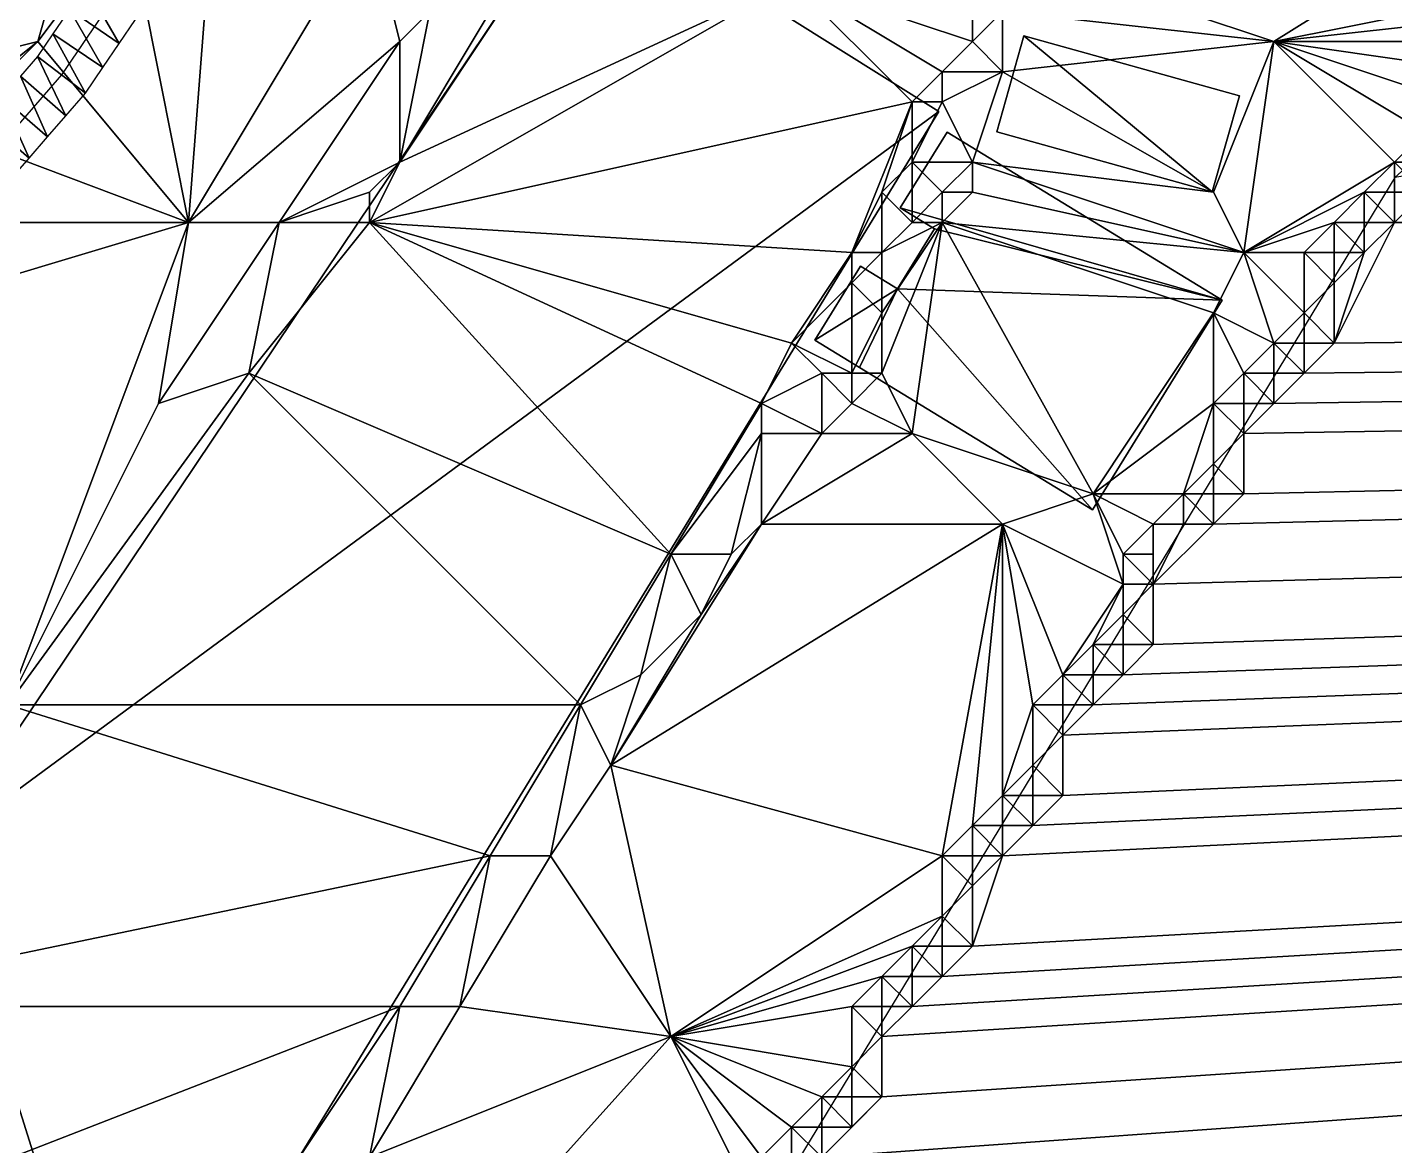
# Model space of a CAD drawing. Header units: metres. Extents: x -1103 to 901, y -902 to 905.
# Drawn here: x -632.7 to -542, y -255.2 to -181.1 of the extents above; entities that cross this region are included whole.
import ezdxf

# ---------------------------------------------------------------- set-up
doc = ezdxf.new("R2010")
doc.units = ezdxf.units.M
for name, color, linetype in [('OSM_BUILDING_FOOTPRINTS', 7, 'CONTINUOUS'), ('OSM_BUILDING_ROOFS', 1, 'CONTINUOUS'), ('OSM_BUILDING_WALLS', 8, 'CONTINUOUS'), ('OSM_ROAD_AXES', 2, 'CONTINUOUS'), ('OSM_ROAD_SURFACE', 9, 'CONTINUOUS'), ('OSM_TERRAIN', 3, 'CONTINUOUS'), ('OSM_WATER_OUTLINES', 4, 'CONTINUOUS'), ('OSM_WATER_SURFACE', 5, 'CONTINUOUS')]:
    doc.layers.add(name, color=color, linetype=linetype)

msp = doc.modelspace()

# ---------------------------------------------------------------- linework, layer by layer
at = {"layer": 'OSM_BUILDING_FOOTPRINTS'}
for points in [[(-595.871, -171.838, 5.774), (-572.227, -186.635, 5.774), (-626.289, -274.952, 5.774), (-651.779, -254.173, 5.774), (-641.069, -234.101, 5.774), (-638.67, -235.549, 5.774), (-595.871, -171.838, 5.774)], [(-566.59, -181.625, 3.567), (-568.38, -187.995, 3.567), (-554.088, -191.965, 3.567), (-552.286, -185.595, 3.567), (-566.59, -181.625, 3.567)], [(-571.685, -188.017, 2.968), (-553.436, -199.153, 2.968), (-562.024, -213.054, 2.968), (-577.488, -203.621, 2.968), (-580.462, -201.808, 2.968), (-577.433, -196.897, 2.968), (-574.968, -198.401, 2.968), (-572.514, -194.431, 2.968), (-574.802, -193.038, 2.968), (-571.685, -188.017, 2.968)]]:
    msp.add_polyline3d(points, close=True, dxfattribs=at)
at = {"layer": 'OSM_BUILDING_ROOFS'}
for points in [[(-572.227, -186.635, 10.974), (-595.871, -171.838, 10.974), (-638.67, -235.549, 10.974)], [(-554.088, -191.965, 8.767), (-566.59, -181.625, 8.767), (-568.38, -187.995, 8.767)], [(-554.088, -191.965, 8.767), (-552.286, -185.595, 8.767), (-566.59, -181.625, 8.767)], [(-638.67, -235.549, 10.974), (-626.289, -274.952, 10.974), (-572.227, -186.635, 10.974)], [(-553.436, -199.153, 22.968), (-571.685, -188.017, 22.968), (-574.802, -193.038, 22.968)], [(-553.436, -199.153, 22.968), (-574.802, -193.038, 22.968), (-572.514, -194.431, 22.968)], [(-553.436, -199.153, 22.968), (-572.514, -194.431, 22.968), (-574.968, -198.401, 22.968)], [(-574.968, -198.401, 22.968), (-577.433, -196.897, 22.968), (-580.462, -201.808, 22.968)], [(-574.968, -198.401, 22.968), (-580.462, -201.808, 22.968), (-577.488, -203.621, 22.968)], [(-574.968, -198.401, 22.968), (-577.488, -203.621, 22.968), (-562.024, -213.054, 22.968)], [(-574.968, -198.401, 22.968), (-562.024, -213.054, 22.968), (-553.436, -199.153, 22.968)], [(-638.67, -235.549, 10.974), (-651.779, -254.173, 10.974), (-626.289, -274.952, 10.974)]]:
    msp.add_3dface(points, dxfattribs=at)
at = {"layer": 'OSM_BUILDING_WALLS'}
for points in [[(-595.871, -171.838, 5.774), (-638.67, -235.549, 5.774), (-638.67, -235.549, 10.974)], [(-595.871, -171.838, 5.774), (-638.67, -235.549, 10.974), (-595.871, -171.838, 10.974)], [(-572.227, -186.635, 5.774), (-595.871, -171.838, 5.774), (-595.871, -171.838, 10.974)], [(-572.227, -186.635, 5.774), (-595.871, -171.838, 10.974), (-572.227, -186.635, 10.974)], [(-566.59, -181.625, 3.567), (-568.38, -187.995, 3.567), (-568.38, -187.995, 8.767)], [(-566.59, -181.625, 3.567), (-568.38, -187.995, 8.767), (-566.59, -181.625, 8.767)], [(-552.286, -185.595, 3.567), (-566.59, -181.625, 3.567), (-566.59, -181.625, 8.767)], [(-552.286, -185.595, 3.567), (-566.59, -181.625, 8.767), (-552.286, -185.595, 8.767)], [(-554.088, -191.965, 3.567), (-552.286, -185.595, 3.567), (-552.286, -185.595, 8.767)], [(-554.088, -191.965, 3.567), (-552.286, -185.595, 8.767), (-554.088, -191.965, 8.767)], [(-626.289, -274.952, 5.774), (-572.227, -186.635, 5.774), (-572.227, -186.635, 10.974)], [(-626.289, -274.952, 5.774), (-572.227, -186.635, 10.974), (-626.289, -274.952, 10.974)], [(-571.685, -188.017, 2.968), (-574.802, -193.038, 2.968), (-574.802, -193.038, 22.968)], [(-571.685, -188.017, 2.968), (-574.802, -193.038, 22.968), (-571.685, -188.017, 22.968)], [(-553.436, -199.153, 2.968), (-571.685, -188.017, 2.968), (-571.685, -188.017, 22.968)], [(-553.436, -199.153, 2.968), (-571.685, -188.017, 22.968), (-553.436, -199.153, 22.968)], [(-568.38, -187.995, 3.567), (-554.088, -191.965, 3.567), (-554.088, -191.965, 8.767)], [(-568.38, -187.995, 3.567), (-554.088, -191.965, 8.767), (-568.38, -187.995, 8.767)], [(-574.802, -193.038, 2.968), (-572.514, -194.431, 2.968), (-572.514, -194.431, 22.968)], [(-574.802, -193.038, 2.968), (-572.514, -194.431, 22.968), (-574.802, -193.038, 22.968)], [(-572.514, -194.431, 2.968), (-574.968, -198.401, 2.968), (-574.968, -198.401, 22.968)], [(-572.514, -194.431, 2.968), (-574.968, -198.401, 22.968), (-572.514, -194.431, 22.968)], [(-577.433, -196.897, 2.968), (-580.462, -201.808, 2.968), (-580.462, -201.808, 22.968)], [(-577.433, -196.897, 2.968), (-580.462, -201.808, 22.968), (-577.433, -196.897, 22.968)], [(-574.968, -198.401, 2.968), (-577.433, -196.897, 2.968), (-577.433, -196.897, 22.968)], [(-574.968, -198.401, 2.968), (-577.433, -196.897, 22.968), (-574.968, -198.401, 22.968)], [(-562.024, -213.054, 2.968), (-553.436, -199.153, 2.968), (-553.436, -199.153, 22.968)], [(-562.024, -213.054, 2.968), (-553.436, -199.153, 22.968), (-562.024, -213.054, 22.968)], [(-580.462, -201.808, 2.968), (-577.488, -203.621, 2.968), (-577.488, -203.621, 22.968)], [(-580.462, -201.808, 2.968), (-577.488, -203.621, 22.968), (-580.462, -201.808, 22.968)], [(-577.488, -203.621, 2.968), (-562.024, -213.054, 2.968), (-562.024, -213.054, 22.968)], [(-577.488, -203.621, 2.968), (-562.024, -213.054, 22.968), (-577.488, -203.621, 22.968)], [(-651.779, -254.173, 5.774), (-626.289, -274.952, 5.774), (-626.289, -274.952, 10.974)], [(-651.779, -254.173, 5.774), (-626.289, -274.952, 10.974), (-651.779, -254.173, 10.974)]]:
    msp.add_3dface(points, dxfattribs=at)
at = {"layer": 'OSM_ROAD_AXES'}
msp.add_polyline3d([(-620.454, -163.057, 12.954), (-623.914, -174.625, 12.072), (-630.436, -184.202, 11.437), (-646.297, -202.461, 10.625), (-667.94, -229.556, 9.431), (-679.502, -239.863, 9.468), (-678.021, -247.892, 9.695), (-669.222, -253.886, 9.477), (-667.863, -253.93, 9.424), (-665.784, -252.459, 9.32), (-660.435, -248.179, 9.245), (-653.194, -252.005, 8.949), (-650.597, -257.977, 8.786), (-648.894, -261.582, 8.94), (-647.7, -267.919, 9.143), (-649.701, -277.043, 9.339), (-667.342, -318.946, 9.094)], dxfattribs=at)
at = {"layer": 'OSM_ROAD_SURFACE'}
for points in [[(-628.828, -178.288, 11.837), (-629.915, -179.884, 11.744), (-626.609, -182.136, 11.605)], [(-628.828, -178.288, 11.837), (-626.609, -182.136, 11.605), (-625.522, -180.539, 11.699)], [(-629.915, -179.884, 11.744), (-631.002, -181.48, 11.65), (-627.696, -183.732, 11.511)], [(-629.915, -179.884, 11.744), (-627.696, -183.732, 11.511), (-626.609, -182.136, 11.605)], [(-631.002, -181.48, 11.65), (-632.021, -182.983, 11.563), (-628.85, -185.421, 11.412)], [(-631.002, -181.48, 11.65), (-628.85, -185.421, 11.412), (-627.696, -183.732, 11.511)], [(-632.021, -182.983, 11.563), (-633.166, -184.295, 11.491), (-630.146, -186.918, 11.329)], [(-632.021, -182.983, 11.563), (-630.146, -186.918, 11.329), (-628.85, -185.421, 11.412)], [(-633.166, -184.295, 11.491), (-634.386, -185.7, 11.414), (-631.366, -188.323, 11.252)], [(-633.166, -184.295, 11.491), (-631.366, -188.323, 11.252), (-630.146, -186.918, 11.329)], [(-634.386, -185.7, 11.414), (-635.606, -187.104, 11.337), (-632.586, -189.727, 11.174)], [(-634.386, -185.7, 11.414), (-632.586, -189.727, 11.174), (-631.366, -188.323, 11.252)], [(-635.606, -187.104, 11.337), (-633.806, -191.132, 11.112), (-632.586, -189.727, 11.174)]]:
    msp.add_3dface(points, dxfattribs=at)
at = {"layer": 'OSM_TERRAIN'}
for points in [[(-648, -186, 11.46), (-628, -168, 12.361), (-650, -174, 12.033)], [(-648, -186, 11.46), (-632, -182, 11.57), (-628, -168, 12.361)], [(-632, -182, 11.57), (-626, -174, 12.04), (-628, -168, 12.361)], [(-622, -194, 10.84), (-620, -168, 12.656), (-626, -174, 12.04)], [(-622, -194, 10.84), (-610, -174, 11.255), (-620, -168, 12.656)], [(-550, -182, 5.609), (-534, -172, 5.442), (-562, -178, 6.344)], [(-550, -182, 5.609), (-530, -178, 5.021), (-534, -172, 5.442)], [(-632, -182, 11.57), (-622, -194, 10.84), (-626, -174, 12.04)], [(-622, -194, 10.84), (-608, -182, 10.619), (-610, -174, 11.255)], [(-608, -182, 10.619), (-606, -180, 10.453), (-610, -174, 11.255)], [(-582, -178, 8.151), (-570, -182, 6.205), (-570, -176, 7.004)], [(-570, -182, 6.205), (-568, -180, 6.066), (-570, -176, 7.004)], [(-608, -190, 8.224), (-610, -194, 8.224), (-582, -178, 8.151)], [(-610, -194, 8.224), (-574, -186, 8.224), (-582, -178, 8.151)], [(-608, -190, 8.224), (-600, -178, 8.224), (-602, -180, 8.481)], [(-608, -190, 8.224), (-582, -178, 8.151), (-600, -178, 8.224)], [(-574, -186, 8.224), (-572, -184, 7.125), (-582, -178, 8.151)], [(-582, -178, 8.151), (-572, -184, 7.125), (-570, -182, 6.205)], [(-568, -180, 6.066), (-550, -182, 5.609), (-562, -178, 6.344)], [(-532, -180, 5.037), (-530, -178, 5.021), (-550, -182, 5.609)], [(-608, -182, 10.619), (-608, -190, 8.224), (-606, -180, 10.453)], [(-606, -180, 10.453), (-608, -190, 8.224), (-602, -180, 8.481)], [(-568, -184, 5.702), (-568, -180, 6.066), (-570, -182, 6.205)], [(-568, -184, 5.702), (-550, -182, 5.609), (-568, -180, 6.066)], [(-534, -182, 5.078), (-532, -180, 5.037), (-550, -182, 5.609)], [(-642, -190, 11.409), (-632, -182, 11.57), (-648, -186, 11.46)], [(-642, -190, 11.409), (-638, -188, 11.243), (-632, -182, 11.57)], [(-638, -188, 11.243), (-622, -194, 10.84), (-632, -182, 11.57)], [(-616, -194, 10.481), (-608, -182, 10.619), (-622, -194, 10.84)], [(-608, -190, 8.224), (-608, -182, 10.619), (-616, -194, 10.481)], [(-572, -184, 7.125), (-568, -184, 5.702), (-570, -182, 6.205)], [(-568, -184, 5.702), (-554, -192, 5.614), (-550, -182, 5.609)], [(-554, -192, 5.614), (-552, -196, 4.919), (-550, -182, 5.609)], [(-552, -196, 4.919), (-542, -190, 5.112), (-550, -182, 5.609)], [(-542, -190, 5.112), (-540, -188, 5.138), (-550, -182, 5.609)], [(-540, -188, 5.138), (-538, -186, 5.141), (-550, -182, 5.609)], [(-538, -186, 5.141), (-536, -184, 5.12), (-550, -182, 5.609)], [(-536, -184, 5.12), (-534, -182, 5.078), (-550, -182, 5.609)], [(-574, -186, 8.224), (-572, -186, 7.799), (-572, -184, 7.125)], [(-572, -186, 7.799), (-570, -190, 5.537), (-568, -184, 5.702)], [(-572, -186, 7.799), (-568, -184, 5.702), (-572, -184, 7.125)], [(-570, -190, 5.537), (-554, -192, 5.614), (-568, -184, 5.702)], [(-578, -196, 8.224), (-574, -186, 8.224), (-610, -194, 8.224)], [(-576, -192, 8.224), (-574, -186, 8.224), (-578, -196, 8.224)], [(-576, -192, 8.224), (-574, -190, 8.046), (-574, -186, 8.224)], [(-574, -190, 8.046), (-572, -186, 7.799), (-574, -186, 8.224)], [(-574, -190, 8.046), (-570, -190, 5.537), (-572, -186, 7.799)], [(-644, -194, 10.994), (-622, -194, 10.84), (-638, -188, 11.243)], [(-542, -190, 5.112), (-540, -190), (-540, -188, 5.138)], [(-610, -192, 8.467), (-608, -190, 8.224), (-616, -194, 10.481)], [(-610, -192, 8.467), (-610, -194, 8.224), (-608, -190, 8.224)], [(-574, -194, 6.435), (-574, -190, 8.046), (-576, -192, 8.224)], [(-574, -194, 6.435), (-572, -192, 5.881), (-574, -190, 8.046)], [(-572, -192, 5.881), (-570, -190, 5.537), (-574, -190, 8.046)], [(-572, -192, 5.881), (-570, -192, 5.095), (-570, -190, 5.537)], [(-570, -192, 5.095), (-552, -196, 4.919), (-570, -190, 5.537)], [(-552, -196, 4.919), (-554, -192, 5.614), (-570, -190, 5.537)], [(-552, -196, 4.919), (-544, -192, 5.065), (-542, -190, 5.112)], [(-544, -192, 5.065), (-542, -192), (-542, -190, 5.112)], [(-542, -192), (-540, -192), (-542, -190, 5.112)], [(-540, -192), (-540, -190), (-542, -190, 5.112)], [(-610, -194, 8.224), (-610, -192, 8.467), (-616, -194, 10.481)], [(-576, -196, 7.037), (-576, -192, 8.224), (-578, -196, 8.224)], [(-576, -196, 7.037), (-574, -194, 6.435), (-576, -192, 8.224)], [(-574, -194, 6.435), (-572, -194, 5.095), (-572, -192, 5.881)], [(-572, -194, 5.095), (-552, -196, 4.919), (-570, -192, 5.095)], [(-572, -194, 5.095), (-570, -192, 5.095), (-572, -192, 5.881)], [(-546, -194, 4.981), (-544, -192, 5.065), (-552, -196, 4.919)], [(-546, -194, 4.981), (-544, -194, 4.974), (-544, -192, 5.065)], [(-544, -194, 4.974), (-542, -194), (-544, -192, 5.065)], [(-542, -194), (-542, -192), (-544, -192, 5.065)], [(284, -194), (-540, -192), (-542, -194)], [(-542, -194), (-540, -192), (-542, -192)], [(-642, -200, 10.798), (-622, -194, 10.84), (-644, -194, 10.994)], [(-634, -226, 8.31), (-622, -194, 10.84), (-642, -200, 10.798)], [(284, -194), (-640, -392), (-636, -424)], [(-640, -392), (284, -194), (-640, -356)], [(-640, -356), (284, -194), (-638, -354)], [(-638, -354), (284, -194), (-638, -350)], [(-638, -350), (284, -194), (-636, -348)], [(-634, -442), (284, -194), (-636, -442)], [(-636, -424), (-636, -442), (284, -194)], [(-636, -348), (284, -194), (-634, -346)], [(-634, -442), (-632, -460), (284, -194)], [(-634, -346), (284, -194), (-632, -344)], [(-634, -226, 8.31), (-624, -206, 9.736), (-622, -194, 10.84)], [(284, -194), (-632, -460), (-626, -510)], [(284, -194), (-630, -338), (-632, -344)], [(-626, -334), (-630, -338), (284, -194)], [(284, -194), (-626, -510), (-624, -524)], [(-626, -334), (284, -194), (-626, -330)], [(-626, -330), (284, -194), (-624, -328)], [(-622, -542), (284, -194), (-624, -542)], [(-624, -542), (284, -194), (-624, -524)], [(-624, -328), (284, -194), (-622, -326)], [(-624, -206, 9.736), (-618, -204, 8.394), (-616, -194, 10.481)], [(-622, -194, 10.84), (-624, -206, 9.736), (-616, -194, 10.481)], [(-620, -560), (284, -194), (-622, -542)], [(-622, -326), (284, -194), (-620, -324)], [(-620, -560), (-620, -576), (284, -194)], [(-620, -576), (-618, -594), (284, -194)], [(-620, -324), (284, -194), (-618, -318)], [(-612, -628), (284, -194), (-618, -594)], [(-618, -318), (284, -194), (-614, -314)], [(-618, -204, 8.394), (-590, -216, 8.137), (-610, -194, 8.224)], [(-618, -204, 8.394), (-610, -194, 8.224), (-616, -194, 10.481)], [(284, -194), (-608, -304), (-614, -314)], [(-604, -696), (284, -194), (-612, -628)], [(-590, -216, 8.137), (-584, -206, 8.188), (-610, -194, 8.224)], [(-584, -206, 8.188), (-582, -202, 8.224), (-610, -194, 8.224)], [(-610, -194, 8.224), (-582, -202, 8.224), (-578, -196, 8.224)], [(-608, -304), (284, -194), (-606, -298)], [(-606, -298), (284, -194), (-604, -296)], [(-604, -696), (-594, -778), (284, -194)], [(-604, -296), (284, -194), (-602, -294)], [(284, -194), (-600, -288), (-602, -294)], [(-600, -288), (284, -194), (-598, -286)], [(-598, -286), (284, -194), (-596, -284)], [(284, -194), (-594, -278), (-596, -284)], [(-594, -778), (-580, -894), (284, -194)], [(-594, -278), (284, -194), (-592, -276)], [(-592, -276), (284, -194), (-590, -274)], [(284, -194), (-588, -272), (-590, -274)], [(284, -194), (-586, -266), (-588, -272)], [(284, -194), (-586, -264), (-586, -266)], [(-586, -264), (284, -194), (-582, -262)], [(-582, -262), (284, -194), (-580, -256)], [(-580, -894), (254, -620), (284, -194)], [(284, -194), (-576, -252), (-580, -256)], [(-576, -252), (284, -194), (-576, -248)], [(-576, -248), (284, -194), (-574, -246)], [(-576, -204, 5.095), (-574, -208, 4.939), (-572, -194, 5.095)], [(-576, -204, 5.095), (-572, -194, 5.095), (-576, -200, 5.283)], [(-576, -200, 5.283), (-572, -194, 5.095), (-576, -196, 7.037)], [(-576, -196, 7.037), (-572, -194, 5.095), (-574, -194, 6.435)], [(284, -194), (-572, -244), (-574, -246)], [(-574, -208, 4.939), (-562, -212, 5.095), (-572, -194, 5.095)], [(284, -194), (-570, -242), (-572, -244)], [(-572, -194, 5.095), (-562, -212, 5.095), (-554, -200, 5.095)], [(-554, -200, 5.095), (-552, -196, 4.919), (-572, -194, 5.095)], [(284, -194), (-568, -236), (-570, -242)], [(284, -194), (-566, -234), (-568, -236)], [(-566, -234), (284, -194), (-564, -232)], [(-564, -232), (284, -194), (-564, -228)], [(-564, -228), (284, -194), (-562, -226)], [(284, -194), (-560, -224), (-562, -226)], [(284, -194), (-558, -222), (-560, -224)], [(284, -194), (-558, -218), (-558, -222)], [(-558, -218), (284, -194), (-554, -214)], [(-554, -214), (284, -194), (-552, -212)], [(-552, -212), (284, -194), (-552, -208)], [(-552, -208), (284, -194), (-550, -206)], [(-548, -196, 4.887), (-546, -194, 4.981), (-552, -196, 4.919)], [(284, -194), (-548, -204), (-550, -206)], [(-548, -204), (284, -194), (-546, -202)], [(-548, -196, 4.887), (-546, -196, 4.886), (-546, -194, 4.981)], [(284, -194), (-542, -194), (-546, -202)], [(-546, -202), (-542, -194), (-544, -196)], [(-546, -196, 4.886), (-544, -196), (-546, -194, 4.981)], [(-544, -196), (-544, -194, 4.974), (-546, -194, 4.981)], [(-544, -196), (-542, -194), (-544, -194, 4.974)], [(-582, -202, 8.224), (-578, -198, 7.434), (-578, -196, 8.224)], [(-576, -200, 5.283), (-576, -196, 7.037), (-578, -198, 7.434)], [(-578, -198, 7.434), (-576, -196, 7.037), (-578, -196, 8.224)], [(-554, -200, 5.095), (-550, -202, 4.571), (-552, -196, 4.919)], [(-550, -202, 4.571), (-548, -200, 4.677), (-552, -196, 4.919)], [(-552, -196, 4.919), (-548, -200, 4.677), (-548, -196, 4.887)], [(-548, -200, 4.677), (-546, -198), (-548, -196, 4.887)], [(-546, -198), (-546, -196, 4.886), (-548, -196, 4.887)], [(-546, -202), (-544, -196), (-546, -198)], [(-546, -198), (-544, -196), (-546, -196, 4.886)], [(-582, -202, 8.224), (-578, -204, 5.162), (-578, -198, 7.434)], [(-578, -204, 5.162), (-576, -200, 5.283), (-578, -198, 7.434)], [(-548, -200, 4.677), (-546, -202), (-546, -198)], [(-578, -204, 5.162), (-576, -204, 5.095), (-576, -200, 5.283)], [(-562, -212, 5.095), (-554, -206, 4.521), (-554, -200, 5.095)], [(-554, -206, 4.521), (-552, -204, 4.501), (-554, -200, 5.095)], [(-552, -204, 4.501), (-550, -202, 4.571), (-554, -200, 5.095)], [(-550, -202, 4.571), (-548, -202), (-548, -200, 4.677)], [(-548, -202), (-546, -202), (-548, -200, 4.677)], [(-584, -206, 8.188), (-580, -204, 6.495), (-582, -202, 8.224)], [(-580, -204, 6.495), (-578, -204, 5.162), (-582, -202, 8.224)], [(-552, -204, 4.501), (-550, -204, 4.465), (-550, -202, 4.571)], [(-550, -204, 4.465), (-548, -204), (-550, -202, 4.571)], [(-548, -204), (-548, -202), (-550, -202, 4.571)], [(-548, -204), (-546, -202), (-548, -202)], [(-634, -226, 8.31), (-596, -226, 8.113), (-618, -204, 8.394)], [(-634, -226, 8.31), (-618, -204, 8.394), (-624, -206, 9.736)], [(-596, -226, 8.113), (-590, -216, 8.137), (-618, -204, 8.394)], [(-584, -206, 8.188), (-580, -208, 5.482), (-580, -204, 6.495)], [(-580, -208, 5.482), (-578, -206, 5.269), (-580, -204, 6.495)], [(-578, -206, 5.269), (-578, -204, 5.162), (-580, -204, 6.495)], [(-578, -206, 5.269), (-574, -208, 4.939), (-576, -204, 5.095)], [(-578, -206, 5.269), (-576, -204, 5.095), (-578, -204, 5.162)], [(-554, -206, 4.521), (-552, -206, 4.359), (-552, -204, 4.501)], [(-552, -206, 4.359), (-550, -206), (-552, -204, 4.501)], [(-550, -206), (-550, -204, 4.465), (-552, -204, 4.501)], [(-550, -206), (-548, -204), (-550, -204, 4.465)], [(-590, -216, 8.137), (-584, -208, 7.593), (-584, -206, 8.188)], [(-584, -208, 7.593), (-580, -208, 5.482), (-584, -206, 8.188)], [(-580, -208, 5.482), (-574, -208, 4.939), (-578, -206, 5.269)], [(-562, -212, 5.095), (-556, -212, 4.087), (-554, -206, 4.521)], [(-556, -212, 4.087), (-554, -210, 4.147), (-554, -206, 4.521)], [(-554, -210, 4.147), (-552, -208), (-554, -206, 4.521)], [(-552, -208), (-552, -206, 4.359), (-554, -206, 4.521)], [(-552, -208), (-550, -206), (-552, -206, 4.359)], [(-590, -216, 8.137), (-586, -216, 6.011), (-584, -208, 7.593)], [(-586, -216, 6.011), (-584, -214, 5.595), (-584, -208, 7.593)], [(-584, -214, 5.595), (-580, -208, 5.482), (-584, -208, 7.593)], [(-584, -214, 5.595), (-574, -208, 4.939), (-580, -208, 5.482)], [(-584, -214, 5.595), (-568, -214, 4.186), (-574, -208, 4.939)], [(-568, -214, 4.186), (-562, -212, 5.095), (-574, -208, 4.939)], [(-554, -210, 4.147), (-552, -212), (-552, -208)], [(-556, -212, 4.087), (-554, -212), (-554, -210, 4.147)], [(-554, -212), (-552, -212), (-554, -210, 4.147)], [(-568, -214, 4.186), (-560, -218, 4.136), (-562, -212, 5.095)], [(-560, -216, 4.192), (-562, -212, 5.095), (-560, -218, 4.136)], [(-560, -216, 4.192), (-558, -214, 4.093), (-562, -212, 5.095)], [(-558, -214, 4.093), (-556, -212, 4.087), (-562, -212, 5.095)], [(-558, -214, 4.093), (-556, -214, 4.062), (-556, -212, 4.087)], [(-556, -214, 4.062), (-554, -214), (-556, -212, 4.087)], [(-554, -214), (-554, -212), (-556, -212, 4.087)], [(-554, -214), (-552, -212), (-554, -212)], [(-594, -230, 6.337), (-572, -236, 5.324), (-568, -214, 4.186)], [(-588, -220, 5.983), (-594, -230, 6.337), (-584, -214, 5.595)], [(-594, -230, 6.337), (-568, -214, 4.186), (-584, -214, 5.595)], [(-588, -220, 5.983), (-584, -214, 5.595), (-586, -216, 6.011)], [(-572, -236, 5.324), (-570, -234, 5.136), (-568, -214, 4.186)], [(-570, -234, 5.136), (-568, -232, 4.936), (-568, -214, 4.186)], [(-568, -232, 4.936), (-566, -226, 4.565), (-568, -214, 4.186)], [(-566, -226, 4.565), (-564, -224, 4.417), (-568, -214, 4.186)], [(-564, -224, 4.417), (-560, -218, 4.136), (-568, -214, 4.186)], [(-560, -216, 4.192), (-558, -216, 4.067), (-558, -214, 4.093)], [(-558, -216, 4.067), (-558, -218), (-558, -214, 4.093)], [(-558, -218), (-556, -214, 4.062), (-558, -214, 4.093)], [(-558, -218), (-554, -214), (-556, -214, 4.062)], [(-592, -224, 6.964), (-590, -216, 8.137), (-596, -226, 8.113)], [(-592, -224, 6.964), (-588, -220, 5.983), (-590, -216, 8.137)], [(-588, -220, 5.983), (-586, -216, 6.011), (-590, -216, 8.137)], [(-560, -218, 4.136), (-558, -218), (-560, -216, 4.192)], [(-558, -218), (-558, -216, 4.067), (-560, -216, 4.192)], [(-564, -224, 4.417), (-562, -222, 4.291), (-560, -218, 4.136)], [(-562, -222, 4.291), (-560, -220, 4.187), (-560, -218, 4.136)], [(-560, -220, 4.187), (-558, -222), (-558, -218)], [(-560, -220, 4.187), (-558, -218), (-560, -218, 4.136)], [(-594, -230, 6.337), (-588, -220, 5.983), (-592, -224, 6.964)], [(-562, -222, 4.291), (-560, -222), (-560, -220, 4.187)], [(-560, -222), (-558, -222), (-560, -220, 4.187)], [(-564, -224, 4.417), (-562, -224), (-562, -222, 4.291)], [(-562, -224), (-560, -224), (-562, -222, 4.291)], [(-560, -224), (-560, -222), (-562, -222, 4.291)], [(-560, -224), (-558, -222), (-560, -222)], [(-594, -230, 6.337), (-592, -224, 6.964), (-596, -226, 8.113)], [(-566, -226, 4.565), (-564, -226, 4.492), (-564, -224, 4.417)], [(-564, -226, 4.492), (-562, -226), (-564, -224, 4.417)], [(-562, -226), (-562, -224), (-564, -224, 4.417)], [(-562, -226), (-560, -224), (-562, -224)], [(-650, -246, 8.31), (-602, -236, 8.08), (-634, -226, 8.31)], [(-634, -226, 8.31), (-602, -236, 8.08), (-596, -226, 8.113)], [(-602, -236, 8.08), (-598, -236, 6.58), (-596, -226, 8.113)], [(-598, -236, 6.58), (-594, -230, 6.337), (-596, -226, 8.113)], [(-568, -232, 4.936), (-566, -230, 4.74), (-566, -226, 4.565)], [(-566, -230, 4.74), (-564, -228), (-566, -226, 4.565)], [(-564, -228), (-564, -226, 4.492), (-566, -226, 4.565)], [(-564, -228), (-562, -226), (-564, -226, 4.492)], [(-566, -230, 4.74), (-564, -232), (-564, -228)], [(-590, -248, 6.072), (-594, -230, 6.337), (-598, -236, 6.58)], [(-590, -248, 6.072), (-572, -236, 5.324), (-594, -230, 6.337)], [(-568, -232, 4.936), (-566, -232), (-566, -230, 4.74)], [(-566, -232), (-564, -232), (-566, -230, 4.74)], [(-570, -234, 5.136), (-568, -234), (-568, -232, 4.936)], [(-568, -234), (-566, -234), (-568, -232, 4.936)], [(-566, -234), (-566, -232), (-568, -232, 4.936)], [(-566, -234), (-564, -232), (-566, -232)], [(-572, -236, 5.324), (-570, -236, 5.236), (-570, -234, 5.136)], [(-570, -236, 5.236), (-568, -236), (-570, -234, 5.136)], [(-568, -236), (-568, -234), (-570, -234, 5.136)], [(-568, -236), (-566, -234), (-568, -234)], [(-608, -246, 8.075), (-602, -236, 8.08), (-650, -246, 8.31)], [(-608, -246, 8.075), (-604, -246, 6.843), (-602, -236, 8.08)], [(-604, -246, 6.843), (-598, -236, 6.58), (-602, -236, 8.08)], [(-604, -246, 6.843), (-590, -248, 6.072), (-598, -236, 6.58)], [(-590, -248, 6.072), (-572, -240, 5.509), (-572, -236, 5.324)], [(-572, -240, 5.509), (-570, -238), (-572, -236, 5.324)], [(-570, -238), (-570, -236, 5.236), (-572, -236, 5.324)], [(-570, -238), (-570, -242), (-568, -236)], [(-570, -238), (-568, -236), (-570, -236, 5.236)], [(-572, -240, 5.509), (-570, -242), (-570, -238)], [(-590, -248, 6.072), (-574, -242, 5.651), (-572, -240, 5.509)], [(-574, -242, 5.651), (-572, -242), (-572, -240, 5.509)], [(-572, -242), (-570, -242), (-572, -240, 5.509)], [(-576, -244, 5.77), (-574, -242, 5.651), (-590, -248, 6.072)], [(-576, -244, 5.77), (-574, -244), (-574, -242, 5.651)], [(-574, -244), (-572, -244), (-574, -242, 5.651)], [(-572, -244), (-572, -242), (-574, -242, 5.651)], [(-572, -244), (-570, -242), (-572, -242)], [(-578, -246, 5.865), (-576, -244, 5.77), (-590, -248, 6.072)], [(-578, -246, 5.865), (-576, -246, 5.84), (-576, -244, 5.77)], [(-576, -246, 5.84), (-574, -246), (-576, -244, 5.77)], [(-574, -246), (-574, -244), (-576, -244, 5.77)], [(-574, -246), (-572, -244), (-574, -244)], [(-644, -260, 8.224), (-608, -246, 8.075), (-650, -246, 8.31)], [(-644, -260, 8.224), (-616, -258, 8.224), (-608, -246, 8.075)], [(-616, -258, 8.224), (-610, -256, 7.036), (-608, -246, 8.075)], [(-610, -256, 7.036), (-590, -248, 6.072), (-604, -246, 6.843)], [(-610, -256, 7.036), (-604, -246, 6.843), (-608, -246, 8.075)], [(-590, -248, 6.072), (-578, -250, 6.002), (-578, -246, 5.865)], [(-578, -250, 6.002), (-576, -248), (-578, -246, 5.865)], [(-576, -248), (-576, -246, 5.84), (-578, -246, 5.865)], [(-576, -248), (-574, -246), (-576, -246, 5.84)], [(-608, -268, 7.073), (-590, -248, 6.072), (-610, -256, 7.036)], [(-608, -268, 7.073), (-584, -260, 6.498), (-590, -248, 6.072)], [(-584, -260, 6.498), (-584, -256, 6.286), (-590, -248, 6.072)], [(-584, -256, 6.286), (-582, -254, 6.18), (-590, -248, 6.072)], [(-582, -254, 6.18), (-580, -252, 6.09), (-590, -248, 6.072)], [(-590, -248, 6.072), (-580, -252, 6.09), (-578, -250, 6.002)], [(-578, -250, 6.002), (-576, -252), (-576, -248)], [(-580, -252, 6.09), (-578, -252), (-578, -250, 6.002)], [(-578, -252), (-576, -252), (-578, -250, 6.002)], [(-582, -254, 6.18), (-580, -254), (-580, -252, 6.09)], [(-580, -256), (-576, -252), (-578, -254)], [(-580, -254), (-578, -254), (-580, -252, 6.09)], [(-578, -254), (-578, -252), (-580, -252, 6.09)], [(-578, -254), (-576, -252), (-578, -252)], [(-584, -256, 6.286), (-582, -256, 6.286), (-582, -254, 6.18)], [(-582, -256, 6.286), (-580, -256), (-582, -254, 6.18)], [(-580, -256), (-580, -254), (-582, -254, 6.18)], [(-580, -256), (-578, -254), (-580, -254)]]:
    msp.add_3dface(points, dxfattribs=at)
at = {"layer": 'OSM_WATER_OUTLINES'}
msp.add_polyline3d([(192.158, 139.487, 1), (114.185, 145.68, 1), (-16.415, 129.479, 1), (-108.481, 109.893, 1), (-166.292, 92.807, 1), (-252.567, 62.77, 1), (-313.351, 34.492, 1), (-380.944, -9.247, 1), (-464.897, -66.135, 1), (-437.483, -97, 1), (-438.5, -97.907, 1), (-439.782, -99.068, 1), (-459.502, -121.496, 1), (-462.984, -124.493, 1), (-491.204, -145.34, 1), (-497.283, -150.814, 1), (-507.044, -159.595, 1), (-541.973, -191.014, 1), (-595.505, -279.099, 1)], dxfattribs=at)
at = {"layer": 'OSM_WATER_SURFACE'}
for points in [[(476.481, -23.237, 1), (-600.103, -286.664, 1), (-645.411, -361.213, 1)], [(476.481, -23.237, 1), (-645.411, -361.213, 1), (-630.034, -494.949, 1)], [(476.481, -23.237, 1), (-630.034, -494.949, 1), (-626.574, -520.152, 1)], [(476.481, -23.237, 1), (-626.574, -520.152, 1), (-605.846, -699.142, 1)], [(476.481, -23.237, 1), (-605.846, -699.142, 1), (-601.502, -736.599, 1)], [(476.481, -23.237, 1), (-601.502, -736.599, 1), (-581.526, -893.835, 1)], [(476.481, -23.237, 1), (-595.505, -279.099, 1), (-600.103, -286.664, 1)], [(476.481, -23.237, 1), (-541.973, -191.014, 1), (-595.505, -279.099, 1)], [(476.481, -23.237, 1), (-581.526, -893.835, 1), (-573.741, -900, 1)], [(476.481, -23.237, 1), (-573.741, -900, 1), (232.335, -618.32, 1)]]:
    msp.add_3dface(points, dxfattribs=at)

doc.saveas('drawing.dxf')
